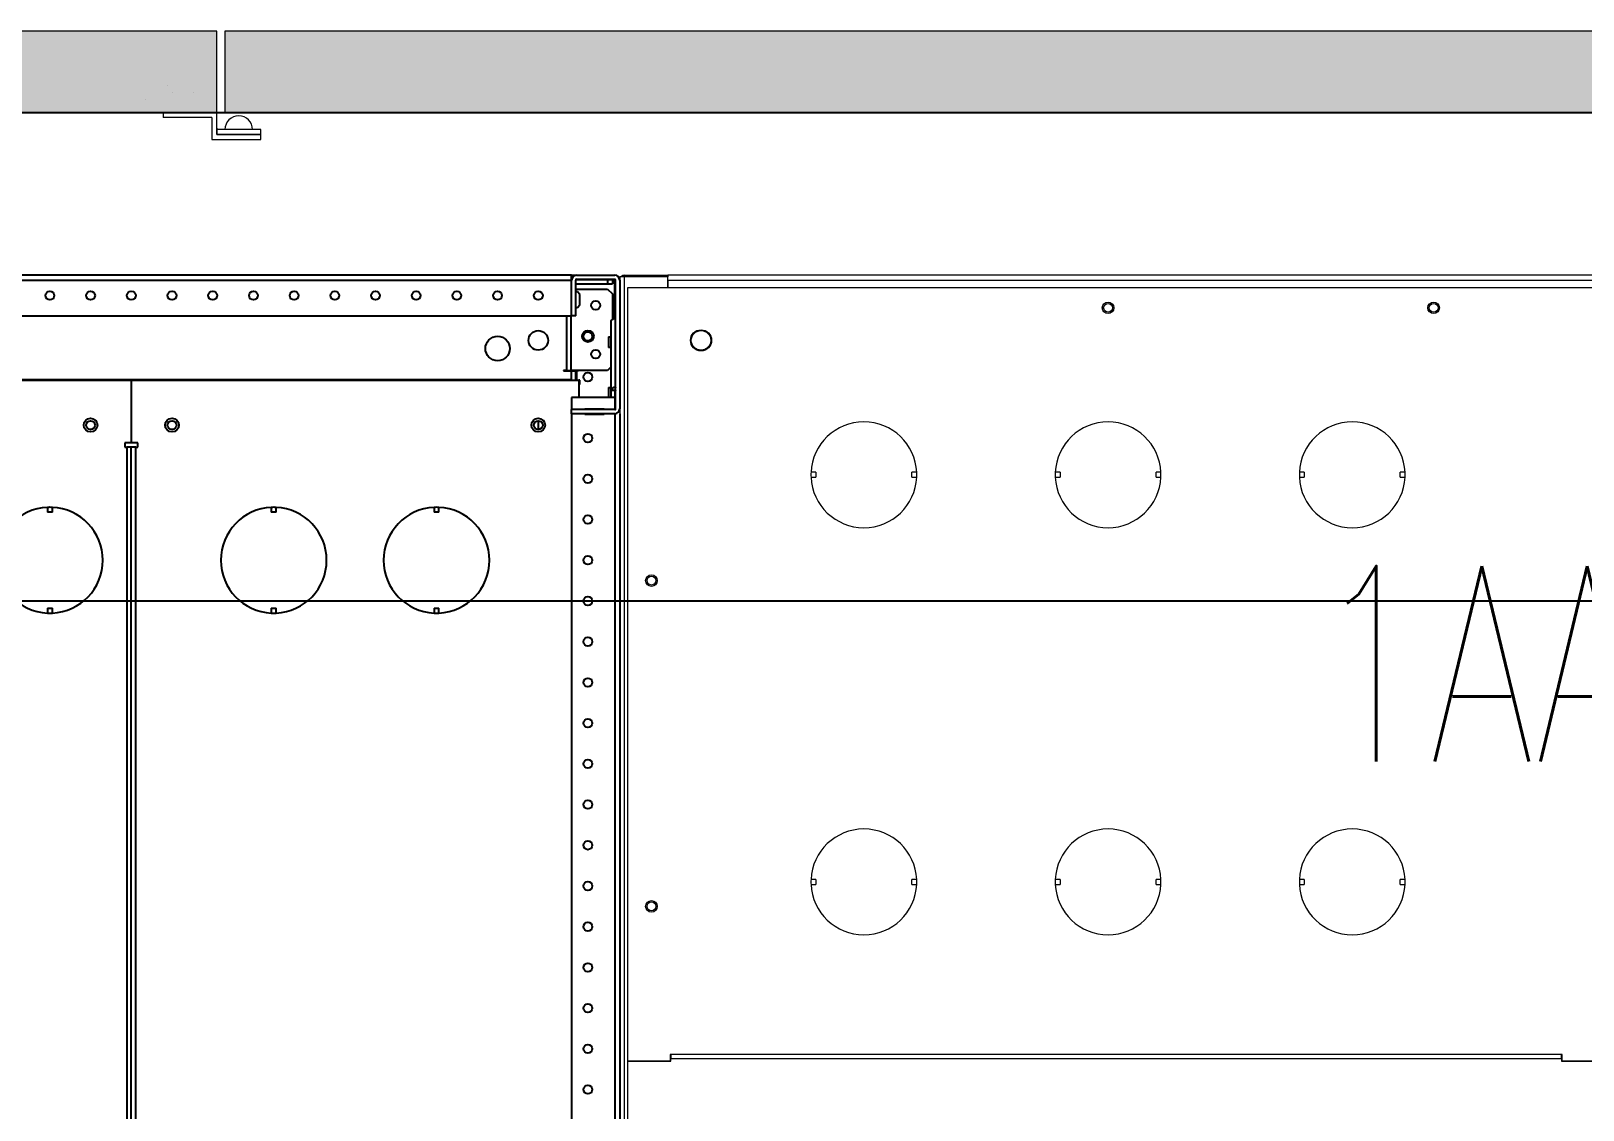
# Model space of a CAD drawing. Extents: x 758840 to 1108724, y -102573 to 143521.
# Drawn here: x 802772 to 803726, y 67120 to 67783 of the extents above; entities that cross this region are included whole.
import ezdxf

# ---------------------------------------------------------------- set-up
doc = ezdxf.new("R2010")
doc.units = 0
doc.header["$LTSCALE"] = 1000
doc.header["$MEASUREMENT"] = 0
for name, color, linetype in [('02电气-设备', 255, 'Continuous'), ('02电气-设备基础', 252, 'Continuous'), ('LWIRE', 1, 'Continuous')]:
    doc.layers.add(name, color=color, linetype=linetype)
doc.styles.add('电气文字', font='txtd.shx', dxfattribs={"width": 0.8, "height": 3.5, "bigfont": 'HZTXT.shx'})

# ---------------------------------------------------------------- blocks, each defined once
blk = doc.blocks.new('低压总进线柜')
at = {"linetype": 'Continuous', "lineweight": 15}
for p, q in [((0, 1199), (-3, 1199)), ((-3, 1199), (-3, 10.2)), ((0, 1200), (0.3, 1200)), ((0, 1199), (0, 1200)), ((26.5, 1199), (0, 1199)), ((0, 10.2), (0, 1199)), ((0.3, 1200), (0.3, 1199)), ((0.3, 1200), (1.8, 1200)), ((1.8, 1200), (26.5, 1200)), ((1.8, 1200), (1.8, 1199)), ((2, 1192.5), (1192, 1192.5)), ((2, 717.5), (2, 1192.5)), ((1167.5, 1200), (26.5, 1200)), ((26.5, 1200), (26.5, 1199.96)), ((26.5, 1199.96), (26.5, 1199)), ((26.5, 1192.5), (26.5, 1199)), ((26.5, 1197), (1167.5, 1197)), ((26.5, 1197), (26.5, 1192.5)), ((117.54, 1079), (114.53, 1079)), ((179.47, 1079), (176.46, 1079)), ((267.54, 1079), (264.53, 1079)), ((329.47, 1079), (326.46, 1079)), ((417.54, 1079), (414.53, 1079)), ((479.47, 1079), (476.46, 1079)), ((114.53, 1076), (117.54, 1076)), ((176.46, 1076), (179.47, 1076)), ((264.53, 1076), (267.54, 1076)), ((326.46, 1076), (329.47, 1076)), ((414.53, 1076), (417.54, 1076)), ((476.46, 1076), (479.47, 1076)), ((117.54, 829), (114.53, 829)), ((114.53, 826), (117.54, 826)), ((179.47, 829), (176.46, 829)), ((176.46, 826), (179.47, 826)), ((267.54, 829), (264.53, 829)), ((264.53, 826), (267.54, 826)), ((329.47, 829), (326.46, 829)), ((326.46, 826), (329.47, 826)), ((417.54, 829), (414.53, 829)), ((414.53, 826), (417.54, 826)), ((479.47, 829), (476.46, 829)), ((476.46, 826), (479.47, 826)), ((2, 717.5), (28.5, 717.5)), ((2, 5), (2, 717.5)), ((28, 717.5), (2, 717.5)), ((28, 721.5), (28, 717.5)), ((576, 721.5), (28, 721.5)), ((28.5, 721.5), (28.5, 719)), ((28.5, 717.5), (28.5, 719)), ((28.5, 719), (575.5, 719)), ((575.5, 719), (575.5, 721.5)), ((575.5, 719), (575.5, 717.5)), ((575.5, 717.5), (618.5, 717.5)), ((576, 717.5), (576, 721.5)), ((618, 717.5), (576, 717.5))]:
    blk.add_line(p, q, dxfattribs=at)
for centre, radius in [((297, 1180), 3.55), ((297, 1180), 2.7), ((497, 1180), 3.55), ((497, 1180), 2.7), ((47, 1160), 6.5), ((47, 1160), 6), ((16.5, 1012.5), 3.55), ((16.5, 1012.5), 2.7), ((16.5, 812.5), 3.55), ((16.5, 812.5), 2.7)]:
    blk.add_circle(centre, radius, dxfattribs=at)
for centre, radius, start, end in [((0, 1197), 3, 90, 138.18969), ((147, 1077.5), 32.5, 2.64536, 177.35464), ((297, 1077.5), 32.5, 2.64536, 177.35464), ((447, 1077.5), 32.5, 2.64536, 177.35464), ((147, 1077.5), 32.5, 177.35464, 182.64536), ((147, 1077.5), 29.5, 177.0854, 182.9146), ((147, 1077.5), 29.5, 357.0854, 2.9146), ((147, 1077.5), 32.5, 357.35464, 2.64536), ((297, 1077.5), 32.5, 177.35464, 182.64536), ((297, 1077.5), 29.5, 177.0854, 182.9146), ((297, 1077.5), 29.5, 357.0854, 2.9146), ((297, 1077.5), 32.5, 357.35464, 2.64536), ((447, 1077.5), 32.5, 177.35464, 182.64536), ((447, 1077.5), 29.5, 177.0854, 182.9146), ((447, 1077.5), 29.5, 357.0854, 2.9146), ((447, 1077.5), 32.5, 357.35464, 2.64536), ((147, 1077.5), 32.5, 182.64536, 357.35464), ((297, 1077.5), 32.5, 182.64536, 357.35464), ((447, 1077.5), 32.5, 182.64536, 357.35464), ((147, 827.5), 32.5, 2.64536, 177.35464), ((297, 827.5), 32.5, 2.64536, 177.35464), ((447, 827.5), 32.5, 2.64536, 177.35464), ((147, 827.5), 32.5, 177.35464, 182.64536), ((147, 827.5), 32.5, 182.64536, 357.35464), ((147, 827.5), 29.5, 177.0854, 182.9146), ((147, 827.5), 29.5, 357.0854, 2.9146), ((147, 827.5), 32.5, 357.35464, 2.64536), ((297, 827.5), 32.5, 177.35464, 182.64536), ((297, 827.5), 32.5, 182.64536, 357.35464), ((297, 827.5), 29.5, 177.0854, 182.9146), ((297, 827.5), 29.5, 357.0854, 2.9146), ((297, 827.5), 32.5, 357.35464, 2.64536), ((447, 827.5), 32.5, 177.35464, 182.64536), ((447, 827.5), 32.5, 182.64536, 357.35464), ((447, 827.5), 29.5, 177.0854, 182.9146), ((447, 827.5), 29.5, 357.0854, 2.9146), ((447, 827.5), 32.5, 357.35464, 2.64536)]:
    blk.add_arc(centre, radius, start, end, dxfattribs=at)
blk = doc.blocks.new('联络柜')
at = {"linetype": 'Continuous', "lineweight": 25}
for p, q in [((1167.5, 1200), (26.5, 1200)), ((26.5, 1197), (1167.5, 1197)), ((1167.5, 1200), (1170, 1200)), ((1167.5, 1197), (1167.5, 1200)), ((1167.5, 1197.5), (1167.54, 1197.5)), ((1167.5, 1197.3), (1167.52, 1197.3)), ((1167.5, 1175), (1167.5, 1197)), ((1170, 1200), (1170, 1199.96)), ((1170, 1175), (1170, 1197)), ((1170, 1194.8), (1189.5, 1194.8)), ((1170.1, 1197.3), (1189.5, 1197.3)), ((1170.5, 1200), (1194, 1200)), ((1170.5, 1197.5), (1194, 1197.5)), ((1189.5, 1197.3), (1189.5, 1194.8)), ((1189.5, 1197.3), (1192.5, 1197.3)), ((1189.5, 1194.8), (1192.5, 1194.8)), ((1192.5, 1197.3), (1192.5, 1194.8)), ((1194, 1173.49), (1194, 1197.5)), ((1194.5, 1118), (1194.5, 1197)), ((1197, 1197), (1197, 1118)), ((1170, 1191.5), (1189.5, 1191.5)), ((1171, 1189.75), (1170, 1189.75)), ((1172.5, 1188.25), (1171, 1189.75)), ((1172.5, 1181.75), (1172.5, 1188.25)), ((1189.5, 1191.5), (1192.5, 1188.5)), ((1192.5, 1188.5), (1192.5, 1172.91)), ((26.5, 1175), (1167.5, 1175)), ((1164.31, 1175), (1164.31, 1141.5)), ((1164.41, 1175), (1164.41, 1141.5)), ((1167.01, 1175), (1167.01, 1141.5)), ((1170, 1175), (1167.5, 1175)), ((1170, 1180.25), (1171, 1180.25)), ((1171, 1180.25), (1172.5, 1181.75)), ((1194.4, 1131.11), (1194.4, 1173.54)), ((1191.8, 1171.7), (1191.82, 1171.91)), ((1191.8, 1129.27), (1191.8, 1171.7)), ((1190.1, 1162.2), (1191.8, 1162.2)), ((1190.1, 1162.2), (1190.1, 1155.6)), ((1191.8, 1155.6), (1190.1, 1155.6)), ((26.5, 1136), (1167.5, 1136)), ((697, 1135.5), (897, 1135.5)), ((897, 1135.5), (897, 1097)), ((897, 1135.5), (1172, 1135.5)), ((1162.5, 1141.5), (1162.5, 1141.4)), ((1164.31, 1141.5), (1162.5, 1141.5)), ((1162.5, 1141.4), (1167.5, 1141.4)), ((1164.31, 1141.5), (1164.41, 1141.5)), ((1164.41, 1141.5), (1167.01, 1141.5)), ((1189.5, 1141.5), (1167.01, 1141.5)), ((1167.5, 1141.4), (1170, 1141.4)), ((1167.5, 1135.5), (1167.5, 1141.4)), ((1170, 1135.5), (1170, 1141.4)), ((1170, 1141.4), (1170.5, 1141.4)), ((1171.75, 1141.4), (1170.5, 1141.4)), ((1170.5, 1141.4), (1170.5, 1135.5)), ((1171.75, 1141.5), (1171.75, 1141.4)), ((1172.5, 1135.5), (1172, 1135.5)), ((1172, 1135.5), (1172, 1125)), ((1172.5, 1133), (1172.5, 1135.5)), ((1191.8, 1143.8), (1189.5, 1141.5)), ((1167.5, 1125), (1167.5, 1117.5)), ((1194, 1125), (1167.5, 1125)), ((1172.5, 1133), (1172, 1133)), ((1190.1, 1131.09), (1191.8, 1131.09)), ((1190.1, 1131.09), (1190.1, 1125)), ((1191.82, 1129.48), (1191.8, 1129.27)), ((1194.3, 1129.27), (1191.8, 1129.27)), ((1191.8, 1125), (1191.8, 1129.27)), ((1194.3, 1129.28), (1191.82, 1129.48)), ((1194.3, 1129.28), (1191.83, 1129.57)), ((1194.5, 1125), (1194, 1125)), ((1194, 1125), (1194, 1117.5)), ((1194.3, 1129.28), (1194.3, 1129.27)), ((1194.3, 1125), (1194.3, 1129.27)), ((1167.5, 1115), (1167.5, 1117.5)), ((1194, 1117.5), (1167.5, 1117.5)), ((1175.5, 1117.75), (1175.5, 1117.5)), ((1187.5, 1117.75), (1175.5, 1117.75)), ((1187.5, 1117.5), (1187.5, 1117.75)), ((1147, 1110.7), (1147, 1105.3)), ((1194, 1115), (1167.5, 1115)), ((1167.5, 1115), (1167.5, 597.5)), ((1175.5, 1115), (1175.5, 1114.75)), ((1175.5, 1114.75), (1187.5, 1114.75)), ((1178.52, 1115), (1178.99, 1114.75)), ((1187.5, 1114.75), (1187.5, 1115)), ((1194, 1115), (1194, 85)), ((1197, 1115), (1197, 82)), ((893, 1097), (893, 1094.5)), ((897, 1097), (893, 1097)), ((901, 1097), (897, 1097)), ((901, 1094.5), (901, 1097)), ((893, 1094.5), (894.26, 1094.5)), ((894.26, 1094.5), (894.26, 105.5)), ((897, 1094.5), (894.26, 1094.5)), ((897, 105.5), (897, 1094.5)), ((899.74, 1094.5), (897, 1094.5)), ((899.74, 1094.5), (901, 1094.5)), ((899.74, 105.5), (899.74, 1094.5)), ((845.5, 1057.47), (845.5, 1054.46)), ((848.5, 1054.46), (848.5, 1057.47)), ((983, 1057.47), (983, 1054.46)), ((986, 1054.46), (986, 1057.47)), ((1083, 1057.47), (1083, 1054.46)), ((1086, 1054.46), (1086, 1057.47)), ((845.5, 995.54), (845.5, 992.53)), ((848.5, 992.53), (848.5, 995.54)), ((983, 995.54), (983, 992.53)), ((986, 992.53), (986, 995.54)), ((1083, 995.54), (1083, 992.53)), ((1086, 992.53), (1086, 995.54))]:
    blk.add_line(p, q, dxfattribs=at)
at = {"linetype": 'Continuous', "lineweight": 25, "flags": 128}
blk.add_lwpolyline([(1176.01, 1114.75), (1176.3, 1114.92), (1176.48, 1115)], dxfattribs=at)
at = {"linetype": 'Continuous', "lineweight": 25}
for centre, radius in [((847, 1187.5), 2.7), ((872, 1187.5), 2.7), ((897, 1187.5), 2.7), ((922, 1187.5), 2.7), ((947, 1187.5), 2.7), ((972, 1187.5), 2.7), ((997, 1187.5), 2.7), ((1022, 1187.5), 2.7), ((1047, 1187.5), 2.7), ((1072, 1187.5), 2.7), ((1097, 1187.5), 2.7), ((1122, 1187.5), 2.7), ((1147, 1187.5), 2.7), ((1182.25, 1181.5), 2.7), ((1147, 1160), 6), ((1177.5, 1162.5), 3.55), ((1177.5, 1162.5), 2.7), ((1122, 1155), 7.5), ((1182.25, 1151.5), 2.7), ((1177.5, 1137.5), 2.7), ((872, 1108), 4.25), ((872, 1108), 2.7), ((922, 1108), 4.25), ((922, 1108), 2.7), ((1147, 1108), 4.25), ((1147, 1108), 2.7), ((1177.5, 1100), 2.7), ((1177.5, 1075), 2.7), ((1177.5, 1050), 2.7), ((1177.5, 1025), 2.7), ((1177.5, 1000), 2.7), ((1177.5, 975), 2.7), ((1177.5, 950), 2.7), ((1177.5, 925), 2.7), ((1177.5, 900), 2.7), ((1177.5, 875), 2.7), ((1177.5, 850), 2.7), ((1177.5, 825), 2.7), ((1177.5, 800), 2.7), ((1177.5, 775), 2.7), ((1177.5, 750), 2.7), ((1177.5, 725), 2.7), ((1177.5, 700), 2.7)]:
    blk.add_circle(centre, radius, dxfattribs=at)
for centre, radius, start, end in [((1170.5, 1197), 3, 90, 180), ((1170.5, 1197), 0.5, 90, 179.99996), ((1194, 1197), 3, 360, 90), ((1194, 1197), 0.5, 359.99998, 90), ((1193.14, 1171.69), 1.34, 166.83838, 170.75359), ((1193.14, 1129.27), 1.34, 166.83838, 170.75359), ((1194.35, 1129.27), 0.0515, 166.83838, 170.75359), ((1194, 1118), 0.5, 270, 359.99996), ((1194, 1118), 3, 270, 359.99999), ((847, 1025), 32.5, 92.64536, 267.35464), ((847, 1025), 32.5, 87.35464, 92.64536), ((847, 1025), 29.5, 87.0854, 92.9146), ((847, 1025), 32.5, 272.64536, 87.35464), ((984.5, 1025), 32.5, 92.64536, 267.35464), ((984.5, 1025), 32.5, 87.35464, 92.64536), ((984.5, 1025), 29.5, 87.0854, 92.9146), ((984.5, 1025), 32.5, 272.64536, 87.35464), ((1084.5, 1025), 32.5, 92.64536, 267.35464), ((1084.5, 1025), 32.5, 87.35464, 92.64536), ((1084.5, 1025), 29.5, 87.0854, 92.9146), ((1084.5, 1025), 32.5, 272.64536, 87.35464), ((847, 1025), 29.5, 267.0854, 272.9146), ((847, 1025), 32.5, 267.35464, 272.64536), ((984.5, 1025), 29.5, 267.0854, 272.9146), ((984.5, 1025), 32.5, 267.35464, 272.64536), ((1084.5, 1025), 29.5, 267.0854, 272.9146), ((1084.5, 1025), 32.5, 267.35464, 272.64536)]:
    blk.add_arc(centre, radius, start, end, dxfattribs=at)
for points in [[(1191.83, 1172), (1191.92, 1172.21), (1192.08, 1172.63), (1192.69, 1173.13), (1193.48, 1173.47), (1194.09, 1173.51), (1194.4, 1173.54)], [(1194.4, 1131.11), (1194.09, 1131.09), (1193.48, 1131.04), (1192.69, 1130.7), (1192.08, 1130.2), (1191.92, 1129.78), (1191.83, 1129.57)]]:
    blk.add_open_spline(points, degree=3, dxfattribs=at)
for points in [[(1194.4, 1173.54), (1194.41, 1173.54), (1194.44, 1173.54), (1194.47, 1173.56), (1194.5, 1173.58), (1194.5, 1173.6), (1194.5, 1173.61)], [(1194.4, 1129.34), (1194.39, 1129.34), (1194.36, 1129.34), (1194.33, 1129.33), (1194.31, 1129.31), (1194.3, 1129.29), (1194.3, 1129.28)], [(1194.5, 1131.18), (1194.5, 1131.17), (1194.5, 1131.15), (1194.47, 1131.13), (1194.44, 1131.11), (1194.41, 1131.11), (1194.4, 1131.11)]]:
    blk.add_open_spline(points, degree=3, knots=[0, 0, 0, 0, 0.25, 0.5, 0.75, 1, 1, 1, 1], dxfattribs=at)
blk = doc.blocks.new('BD4-PAL0101-LVPM-05')
at = {"ltscale": 5}
h = blk.add_hatch(dxfattribs=at)
h.set_pattern_fill('隔热材料01', color=8, scale=80, angle=45)
h.set_pattern_definition([(315, (1.005, -51.474), (28.28427125, 28.28427125), [4.0142, -35.9858]), (315, (-20.185, -72.664), (28.28427125, 28.28427125), [4.0142, -35.9858]), (135, (13.44, -77.425), (-28.28427125, -28.28427125), [4.0142, -35.9858]), (135, (5.767, -85.1), (-28.28427125, -28.28427125), [4.0142, -35.9858]), (225, (28.298, -71.66), (28.28427125, -28.28427125), [40.0194, 0.0194]), (180, (18.983, -78.135), (-28.2842, 28.2842), [3.4144, -53.1542]), (161.56505, (43.853, -49.85), (-28.284169758, 28.28429741), [2.244, -87.1988]), (161.56505, (15.569, -78.135), (-28.284169758, 28.28429741), [2.244, -87.1988]), (198.43495, (51.525, -48.43), (-28.28429741, 28.28416976), [4.488, -84.9548]), (198.43495, (23.24, -76.716), (-28.28429741, 28.28416976), [4.488, -84.9548]), (108.43495, (38.886, -46.303), (-28.28429741, 28.284169758), [21.3712, -68.0716]), (108.43495, (10.602, -74.587), (-28.28429741, 28.284169758), [21.3712, -68.0716]), (161.56505, (29.29, -23.19), (-28.284169758, 28.28429741), [2.244, -87.1988]), (161.56505, (1.005, -51.474), (-28.284169758, 28.28429741), [2.244, -87.1988]), (180, (-1.124, -50.765), (-28.2842, 28.2842), [3.4144, -53.1542]), (198.43495, (23.746, -22.48), (-28.28429741, 28.28416976), [4.488, -84.9548]), (198.43495, (-4.538, -50.765), (-28.28429741, 28.28416976), [4.488, -84.9548]), (90, (-20.894, -70.535), (-28.2842, 28.2842), [3.4144, -53.1542]), (108.43495, (8.1, -44.38), (-28.28429741, 28.284169758), [2.244, -87.1988]), (108.43495, (-20.185, -72.664), (-28.28429741, 28.284169758), [2.244, -87.1988]), (71.56505, (7.39, -38.836), (-28.28416976, 28.28429741), [4.488, -84.9548]), (71.56505, (-20.894, -67.12), (-28.28416976, 28.28429741), [4.488, -84.9548]), (161.56505, (31.212, -53.976), (-28.284169758, 28.28429741), [21.3712, -68.0716]), (161.56505, (2.928, -82.26), (-28.284169758, 28.28429741), [21.3712, -68.0716]), (90, (6.476, -90.642), (-28.2842, 28.2842), [3.4144, -53.1542]), (108.43495, (34.76, -58.943), (-28.28429741, 28.284169758), [2.244, -87.1988]), (108.43495, (6.476, -87.228), (-28.28429741, 28.284169758), [2.244, -87.1988]), (71.56505, (33.34, -66.615), (-28.28416976, 28.28429741), [4.488, -84.9548]), (71.56505, (5.057, -94.9), (-28.28416976, 28.28429741), [4.488, -84.9548])])
h.paths.add_polyline_path([(8308888.56, -4141711.07), (8309454.06, -4141711.07), (8309454.06, -4141661.07), (8308888.56, -4141661.07)])
h.paths.add_polyline_path([(8308318.06, -4141711.07), (8308883.56, -4141711.07), (8308883.56, -4141661.07), (8308318.06, -4141661.07)])
h.paths.add_polyline_path([(8310456.56, -4141661.07), (8309564.06, -4141661.07), (8309564.06, -4141711.07), (8310456.56, -4141711.07)])
h.paths.add_polyline_path([(8311354.06, -4141661.07), (8310461.56, -4141661.07), (8310461.56, -4141711.07), (8311354.06, -4141711.07)])
h.paths.add_polyline_path([(8311464.06, -4141711.08), (8312356.56, -4141711.08), (8312356.56, -4141661.08), (8311464.06, -4141661.08)])
h.paths.add_polyline_path([(8312361.56, -4141661.08), (8312361.56, -4141711.08), (8313254.06, -4141711.08), (8313254.06, -4141661.08)])
h.paths.add_polyline_path([(8314456.56, -4141661.08), (8313364.06, -4141661.08), (8313364.06, -4141711.08), (8314456.56, -4141711.08)])
h.paths.add_polyline_path([(8314461.56, -4141661.08), (8314461.56, -4141711.08), (8315554.06, -4141711.08), (8315554.06, -4141661.08)])
h.paths.add_polyline_path([(8316861.56, -4141661.09), (8315664.06, -4141661.09), (8315664.06, -4141711.09), (8316861.56, -4141711.09)])
h.paths.add_polyline_path([(8316866.56, -4141661.09), (8316866.56, -4141711.09), (8318064.06, -4141711.09), (8318064.06, -4141661.09)])
h.paths.add_polyline_path([(8319466.56, -4141661.08), (8318174.06, -4141661.08), (8318174.06, -4141711.08), (8319466.56, -4141711.08)])
h.paths.add_polyline_path([(8319471.56, -4141661.08), (8319471.56, -4141711.08), (8320764.06, -4141711.08), (8320764.06, -4141661.08)])
h.paths.add_polyline_path([(8320874.06, -4141661.09), (8321714.06, -4141661.09), (8321714.06, -4141711.09), (8320874.06, -4141711.09)])
at = {"linetype": 'ByBlock', "lineweight": 15}
for p, q in [((8316861.56, -4141661.09), (8315664.06, -4141661.09)), ((8316861.56, -4141711.09), (8316861.56, -4141661.09)), ((8318064.06, -4141661.09), (8316866.56, -4141661.09)), ((8316866.56, -4141661.09), (8316866.56, -4141711.09)), ((8315664.06, -4141711.09), (8316861.56, -4141711.09)), ((8316866.56, -4141711.09), (8318064.06, -4141711.09))]:
    blk.add_line(p, q, dxfattribs=at)
at = {"linetype": 'Continuous', "lineweight": 15}
for p, q in [((8316831.46, -4141694.59), (8316831.46, -4141694.59)), ((8316834.64, -4141698.94), (8316834.64, -4141698.94)), ((8316846.99, -4141698.82), (8316846.99, -4141698.82)), ((8316818.07, -4141703.12), (8316818.07, -4141703.12))]:
    blk.add_line(p, q, dxfattribs=at)
at = {"lineweight": 15}
for p, q in [((8316861.56, -4141711.09), (8316828.56, -4141711.09)), ((8316828.56, -4141711.09), (8316828.56, -4141714.09)), ((8316858.56, -4141714.09), (8316828.56, -4141714.09)), ((8316858.56, -4141714.09), (8316858.56, -4141727.59)), ((8316861.56, -4141724.59), (8316861.56, -4141711.09)), ((8316858.56, -4141724.59), (8316858.56, -4141727.59)), ((8316858.56, -4141727.59), (8316888.56, -4141727.59)), ((8316858.56, -4141727.59), (8316861.56, -4141727.59)), ((8316861.56, -4141720.77), (8316861.56, -4141724.59)), ((8316888.56, -4141721.59), (8316861.56, -4141721.59)), ((8316888.56, -4141724.59), (8316861.56, -4141724.59)), ((8316861.56, -4141724.59), (8316888.56, -4141724.59)), ((8316888.56, -4141724.59), (8316888.56, -4141721.59)), ((8316888.56, -4141727.59), (8316888.56, -4141724.59))]:
    blk.add_line(p, q, dxfattribs=at)
blk.add_arc((8316875.06, -4141721.59), 8.49, 0, 180, dxfattribs=at)
at = {"layer": '02电气-设备', "color": 5, "ltscale": 5}
for name, p in [('联络柜', (8315912.06, -4143010.99)), ('低压总进线柜', (8317112.06, -4143010.99))]:
    blk.add_blockref(name, p, dxfattribs=at)
at = {"layer": 'LWIRE', "linetype": 'ByBlock', "lineweight": 15, "style": '电气文字', "width": 0.7}
blk.add_text('1AA2-1', height=120, dxfattribs=at).set_placement((8317534.25, -4142109.6))

msp = doc.modelspace()

# ---------------------------------------------------------------- linework, layer by layer
at = {"layer": '02电气-设备基础'}
msp.add_lwpolyline([(826754.74, 67432.51), (792096.74, 67432.51), (792096.74, 67732.51), (826754.74, 67732.51)], close=True, dxfattribs=at)

# ---------------------------------------------------------------- block references
at = {"layer": '02电气-设备'}
msp.add_blockref('BD4-PAL0101-LVPM-05', (-7513975.04, 4209443.59), dxfattribs=at)

doc.saveas('drawing.dxf')
